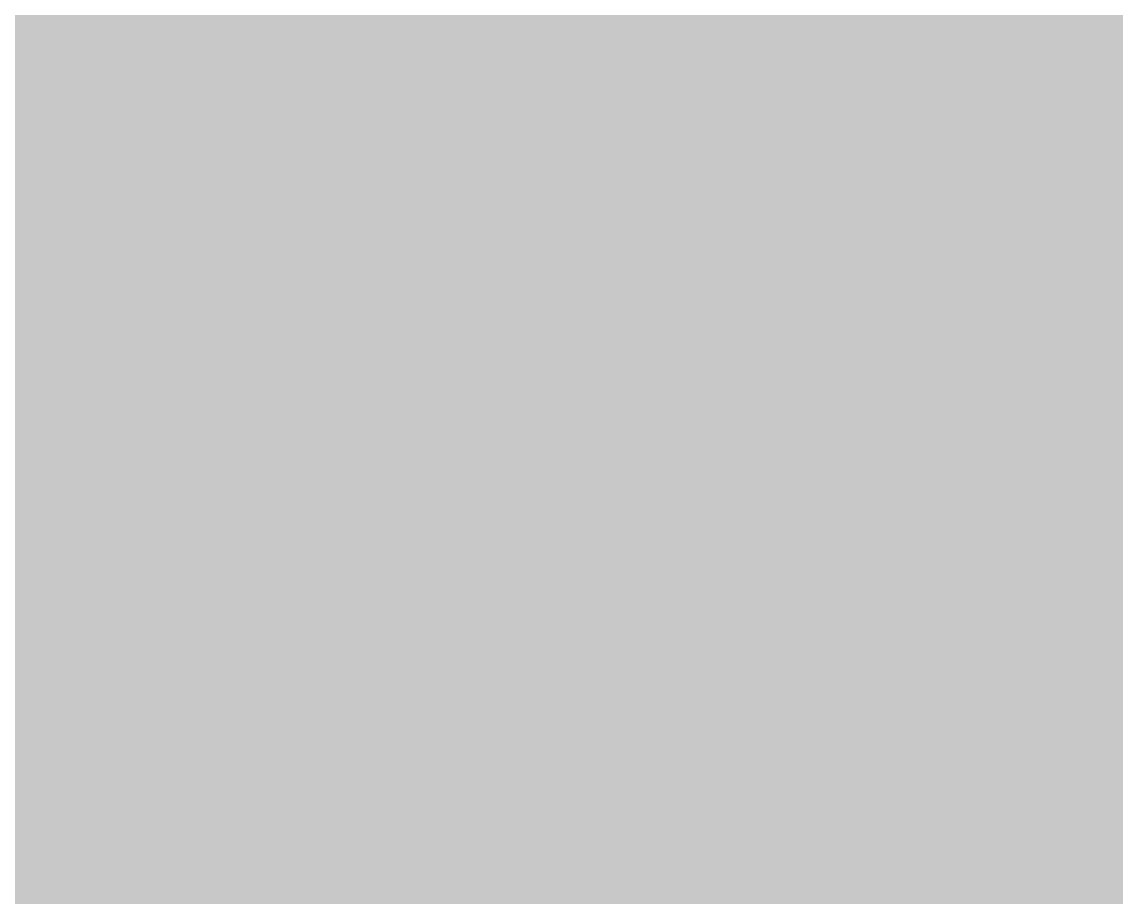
# Model space of a CAD drawing. Header units: millimetres. Extents: x 169 to 355, y 129 to 253.
# Drawn here: x 182.49 to 195.46, y 166.57 to 176.95 of the extents above; entities that cross this region are included whole.
import ezdxf

# ---------------------------------------------------------------- set-up
doc = ezdxf.new("R2010")
doc.units = ezdxf.units.MM
for name, color, linetype in [('BottomLayer', 5, 'Continuous'), ('BottomSolder', 6, 'Continuous'), ('InternalPlane1', 76, 'Continuous'), ('Mechanical1', 6, 'Continuous'), ('Mechanical15', 56, 'Continuous'), ('MultiLayer', 9, 'Continuous'), ('PadHoleLayer', 156, 'Continuous'), ('TopLayer', 1, 'Continuous'), ('TopOverlay', 2, 'Continuous'), ('TopSolder', 216, 'Continuous')]:
    doc.layers.add(name, color=color, linetype=linetype)

# ---------------------------------------------------------------- blocks, each defined once
blk = doc.blocks.new('DIN41612_1377')
at = {"layer": 'BottomLayer', "const_width": 0.875}
for points in [[(8.452, 2.54, 1), (9.327, 2.54, 1)], [(10.992, 2.54, 1), (11.867, 2.54, 1)], [(13.532, 2.54, 1), (14.407, 2.54, 1)], [(16.072, 2.54, 1), (16.947, 2.54, 1)], [(18.612, 2.54, 1), (19.487, 2.54, 1)], [(8.452, 0, 1), (9.327, 0, 1)], [(10.992, 0, 1), (11.867, 0, 1)], [(13.532, 0, 1), (14.407, 0, 1)], [(16.072, 0, 1), (16.947, 0, 1)], [(18.612, 0, 1), (19.487, 0, 1)], [(8.452, -2.54, 1), (9.327, -2.54, 1)], [(10.992, -2.54, 1), (11.867, -2.54, 1)], [(13.532, -2.54, 1), (14.407, -2.54, 1)], [(16.072, -2.54, 1), (16.947, -2.54, 1)], [(18.612, -2.54, 1), (19.487, -2.54, 1)]]:
    blk.add_lwpolyline(points, format="xyb", close=True, dxfattribs=at)
at = {"layer": 'BottomSolder', "const_width": 0.977}
for points in [[(8.402, 2.54, 1), (9.378, 2.54, 1)], [(10.942, 2.54, 1), (11.918, 2.54, 1)], [(13.482, 2.54, 1), (14.458, 2.54, 1)], [(16.022, 2.54, 1), (16.998, 2.54, 1)], [(18.562, 2.54, 1), (19.538, 2.54, 1)], [(8.402, 0, 1), (9.378, 0, 1)], [(10.942, 0, 1), (11.918, 0, 1)], [(13.482, 0, 1), (14.458, 0, 1)], [(16.022, 0, 1), (16.998, 0, 1)], [(18.562, 0, 1), (19.538, 0, 1)], [(8.402, -2.54, 1), (9.378, -2.54, 1)], [(10.942, -2.54, 1), (11.918, -2.54, 1)], [(13.482, -2.54, 1), (14.458, -2.54, 1)], [(16.022, -2.54, 1), (16.998, -2.54, 1)], [(18.562, -2.54, 1), (19.538, -2.54, 1)]]:
    blk.add_lwpolyline(points, format="xyb", close=True, dxfattribs=at)
at = {"layer": 'InternalPlane1', "const_width": 1.058}
for points in [[(8.361, 2.54, 1), (9.419, 2.54, 1)], [(10.901, 2.54, 1), (11.959, 2.54, 1)], [(13.441, 2.54, 1), (14.499, 2.54, 1)], [(15.981, 2.54, 1), (17.039, 2.54, 1)], [(18.521, 2.54, 1), (19.579, 2.54, 1)], [(8.361, 0, 1), (9.419, 0, 1)], [(10.901, 0, 1), (11.959, 0, 1)], [(13.441, 0, 1), (14.499, 0, 1)], [(15.981, 0, 1), (17.039, 0, 1)], [(18.521, 0, 1), (19.579, 0, 1)], [(8.361, -2.54, 1), (9.419, -2.54, 1)], [(10.901, -2.54, 1), (11.959, -2.54, 1)], [(13.441, -2.54, 1), (14.499, -2.54, 1)], [(15.981, -2.54, 1), (17.039, -2.54, 1)], [(18.521, -2.54, 1), (19.579, -2.54, 1)]]:
    blk.add_lwpolyline(points, format="xyb", close=True, dxfattribs=at)
at = {"layer": 'Mechanical1', "const_width": 0.2}
blk.add_lwpolyline([(26.6, -5.3), (-26.6, -5.3)], dxfattribs=at)
at = {"layer": 'Mechanical15', "const_width": 0.2}
blk.add_lwpolyline([(26.7, -5.4), (-26.7, -5.4)], dxfattribs=at)
at = {"layer": 'MultiLayer', "const_width": 0.875}
for points in [[(8.452, 2.54, 1), (9.327, 2.54, 1)], [(10.992, 2.54, 1), (11.867, 2.54, 1)], [(13.532, 2.54, 1), (14.407, 2.54, 1)], [(16.072, 2.54, 1), (16.947, 2.54, 1)], [(18.612, 2.54, 1), (19.487, 2.54, 1)], [(8.452, 0, 1), (9.327, 0, 1)], [(10.992, 0, 1), (11.867, 0, 1)], [(13.532, 0, 1), (14.407, 0, 1)], [(16.072, 0, 1), (16.947, 0, 1)], [(18.612, 0, 1), (19.487, 0, 1)], [(8.452, -2.54, 1), (9.327, -2.54, 1)], [(10.992, -2.54, 1), (11.867, -2.54, 1)], [(13.532, -2.54, 1), (14.407, -2.54, 1)], [(16.072, -2.54, 1), (16.947, -2.54, 1)], [(18.612, -2.54, 1), (19.487, -2.54, 1)]]:
    blk.add_lwpolyline(points, format="xyb", close=True, dxfattribs=at)
at = {"layer": 'PadHoleLayer', "const_width": 0.55}
for points in [[(11.155, 2.54, 1), (11.705, 2.54, 1)], [(13.695, 2.54, 1), (14.245, 2.54, 1)], [(16.235, 2.54, 1), (16.785, 2.54, 1)], [(18.775, 2.54, 1), (19.325, 2.54, 1)], [(11.155, 0, 1), (11.705, 0, 1)], [(13.695, 0, 1), (14.245, 0, 1)], [(16.235, 0, 1), (16.785, 0, 1)], [(18.775, 0, 1), (19.325, 0, 1)], [(11.155, -2.54, 1), (11.705, -2.54, 1)], [(13.695, -2.54, 1), (14.245, -2.54, 1)], [(16.235, -2.54, 1), (16.785, -2.54, 1)], [(18.775, -2.54, 1), (19.325, -2.54, 1)]]:
    blk.add_lwpolyline(points, format="xyb", close=True, dxfattribs=at)
at = {"layer": 'TopLayer', "const_width": 0.875}
for points in [[(8.452, 2.54, 1), (9.327, 2.54, 1)], [(10.992, 2.54, 1), (11.867, 2.54, 1)], [(13.532, 2.54, 1), (14.407, 2.54, 1)], [(16.072, 2.54, 1), (16.947, 2.54, 1)], [(18.612, 2.54, 1), (19.487, 2.54, 1)], [(8.452, 0, 1), (9.327, 0, 1)], [(10.992, 0, 1), (11.867, 0, 1)], [(13.532, 0, 1), (14.407, 0, 1)], [(16.072, 0, 1), (16.947, 0, 1)], [(18.612, 0, 1), (19.487, 0, 1)], [(8.452, -2.54, 1), (9.327, -2.54, 1)], [(10.992, -2.54, 1), (11.867, -2.54, 1)], [(13.532, -2.54, 1), (14.407, -2.54, 1)], [(16.072, -2.54, 1), (16.947, -2.54, 1)], [(18.612, -2.54, 1), (19.487, -2.54, 1)]]:
    blk.add_lwpolyline(points, format="xyb", close=True, dxfattribs=at)
at = {"layer": 'TopOverlay', "const_width": 0.2}
blk.add_lwpolyline([(26.75, -5.5), (-26.8, -5.5)], dxfattribs=at)
at = {"layer": 'TopSolder', "const_width": 0.977}
for points in [[(8.402, 2.54, 1), (9.378, 2.54, 1)], [(10.942, 2.54, 1), (11.918, 2.54, 1)], [(13.482, 2.54, 1), (14.458, 2.54, 1)], [(16.022, 2.54, 1), (16.998, 2.54, 1)], [(18.562, 2.54, 1), (19.538, 2.54, 1)], [(8.402, 0, 1), (9.378, 0, 1)], [(10.942, 0, 1), (11.918, 0, 1)], [(13.482, 0, 1), (14.458, 0, 1)], [(16.022, 0, 1), (16.998, 0, 1)], [(18.562, 0, 1), (19.538, 0, 1)], [(8.402, -2.54, 1), (9.378, -2.54, 1)], [(10.942, -2.54, 1), (11.918, -2.54, 1)], [(13.482, -2.54, 1), (14.458, -2.54, 1)], [(16.022, -2.54, 1), (16.998, -2.54, 1)], [(18.562, -2.54, 1), (19.538, -2.54, 1)]]:
    blk.add_lwpolyline(points, format="xyb", close=True, dxfattribs=at)

msp = doc.modelspace()

# ---------------------------------------------------------------- linework, layer by layer
at = {"layer": 'InternalPlane1'}
for points in [[(194.35, 163.4), (268.025, 163.4), (194.35, 190.625), (268.025, 190.625)], [(176.35, 163.375), (236.25, 163.375), (176.35, 177.65), (236.25, 177.65)]]:
    msp.add_solid(points, dxfattribs=at)

# ---------------------------------------------------------------- block references
at = {"rotation": 180}
msp.add_blockref('DIN41612_1377', (205, 171), dxfattribs=at)

doc.saveas('drawing.dxf')
